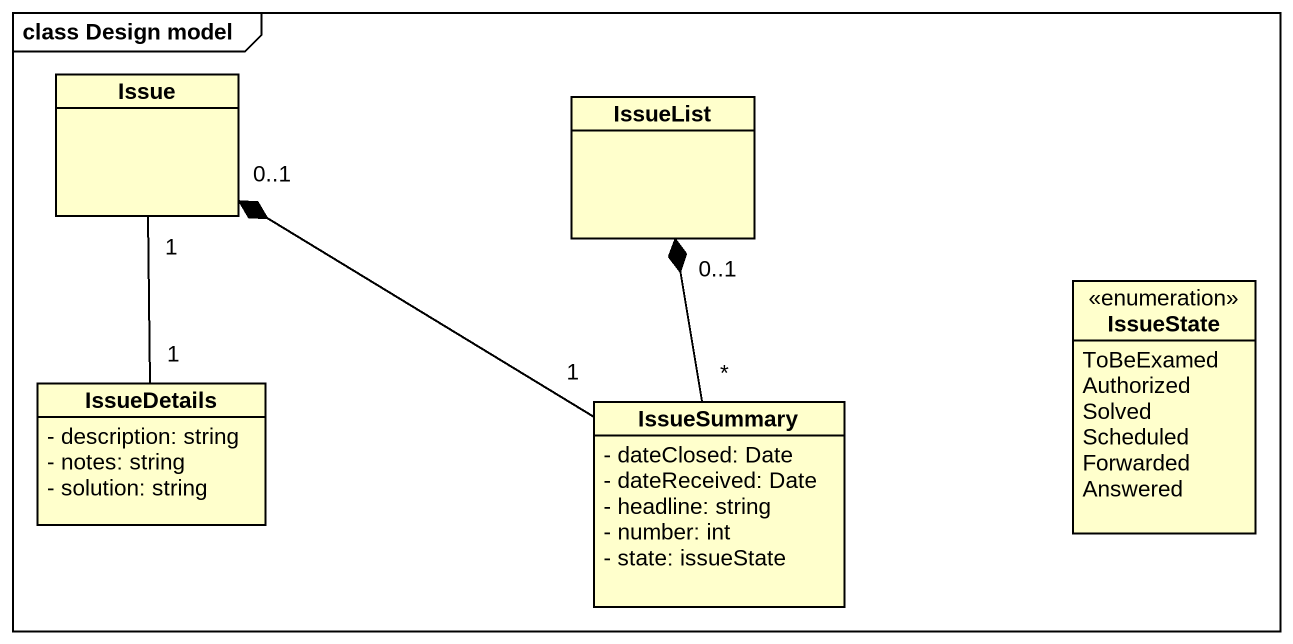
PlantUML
@startuml
mainframe class Design model
hide circle
hide empty members
skinparam classAttributeIconSize 0
class Issue
class IssueList
enum IssueState {
  ToBeExamed
  Authorized
  Solved
  Scheduled
  Forwarded
  Answered
}
class IssueDetails {
  - description: string
  - notes: string
  - solution: string
}
class IssueSummary {
  - dateClosed: Date
  - dateReceived: Date
  - headline: string
  - number: int
  - state: issueState
}
IssueDetails "1" -up- "1" Issue
IssueSummary "1" -up-* "0..1" Issue
IssueSummary "*" -up-* "0..1" IssueList
@enduml
